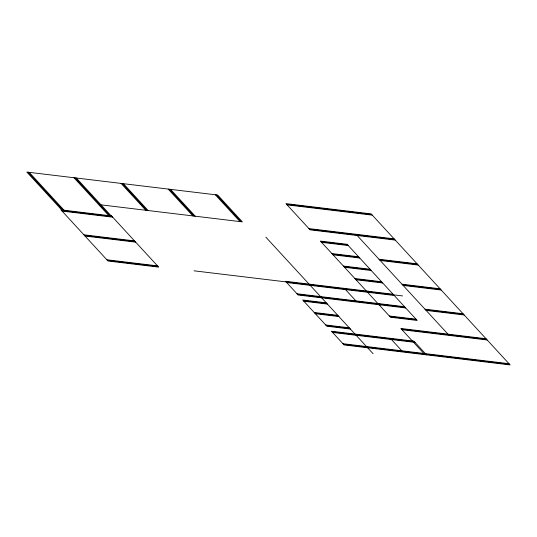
<?xml version="1.0" encoding="UTF-8"?>
<svg xmlns="http://www.w3.org/2000/svg" width="537" height="537" viewBox="0 0 537 537"><rect width="100%" height="100%" fill="white"/><g stroke="black" fill="none" stroke-linecap="round" stroke-linejoin="round"><path stroke-width="0.81" d="M286.523 204.248L371.711 214.511M287.1 204.872L372.289 215.136M308.923 228.594L394.118 238.851M309.5 229.218L394.688 239.475M395.266 240.099L310.077 229.843L285.946 203.624L371.141 213.887L510.15 364.938L344.083 344.942L331.45 331.215L413.893 341.136L426.526 354.87M99.842 204.718L242.348 221.875L217.646 195.032L26.85 172.062L62.272 210.551M61.486 210.457L112.132 216.559M320.985 241.704L347.687 244.919M62.064 211.081L112.703 217.176M321.562 242.328L348.258 245.543M331.9 253.565L358.595 256.78M379.015 259.237L417.095 263.821M332.477 254.189L359.099 257.324M379.585 259.861L417.598 264.365M333.054 254.813L359.75 258.029M380.162 260.485L418.242 265.07M83.893 234.803L134.532 240.898M343.391 266.043L370.087 269.259M84.463 235.428L135.109 241.522M343.962 266.667L370.59 269.809M85.041 236.052L135.68 242.147M344.539 267.292L371.235 270.507M354.876 278.528L381.572 281.744M401.991 284.201L440.072 288.785M355.454 279.153L382.076 282.294M402.562 284.825L440.575 289.336M356.031 279.777L382.727 282.992M403.139 285.449L441.219 290.034M106.87 259.767L157.509 265.869M393.064 294.229L285.489 281.274L298.129 295.008L405.704 307.963M107.44 260.391L158.086 266.493M194.018 270.816L402.582 295.927M286.644 282.529L394.212 295.478M296.981 293.759L404.549 306.714M424.968 309.171L463.048 313.756M297.558 294.383L405.052 307.258M425.539 309.795L463.552 314.299M426.116 310.42L464.196 315.004M326.281 302.841L302.727 300.002L326.852 326.221L350.406 329.053M303.304 300.626L326.858 303.465M303.875 301.25L327.429 304.09M389.345 315.984L416.041 319.2M389.916 316.608L416.544 319.743M314.212 312.487L337.773 315.32M314.789 313.111L338.344 315.944M315.367 313.736L338.921 316.568M486.025 338.726L400.837 328.469L424.962 354.682M401.408 329.094L486.596 339.35M401.985 329.718L487.173 339.975M325.704 324.972L349.258 327.805M326.281 325.597L349.835 328.429M332.02 331.839L414.463 341.76M332.598 332.463L415.041 342.384M342.935 343.693L509.002 363.697M343.512 344.318L509.573 364.314M356.608 234.891L448.516 334.766M367.932 291.195L369.087 292.457M379.424 303.687L380.572 304.935M344.955 288.993L356.447 301.479M390.909 338.928L402.401 351.413M265.869 237.186L373.087 353.702M216.471 194.891L241.173 221.734M215.29 194.75L239.992 221.593M170.538 189.36L195.24 216.203M169.356 189.219L194.058 216.062M168.182 189.078L192.884 215.914M123.429 183.688L148.125 210.531M122.248 183.547L146.95 210.39M121.073 183.406L145.769 210.242M76.314 178.016L111.736 216.505M75.14 177.875L110.562 216.364M73.958 177.734L109.38 216.223M29.206 172.343L64.628 210.833M28.025 172.202L63.453 210.692M111.555 215.934L60.916 209.833L108.018 261.016L158.657 267.117L111.555 215.934M347.11 244.295L320.414 241.079L390.493 317.233L417.189 320.448L347.11 244.295"/></g></svg>
